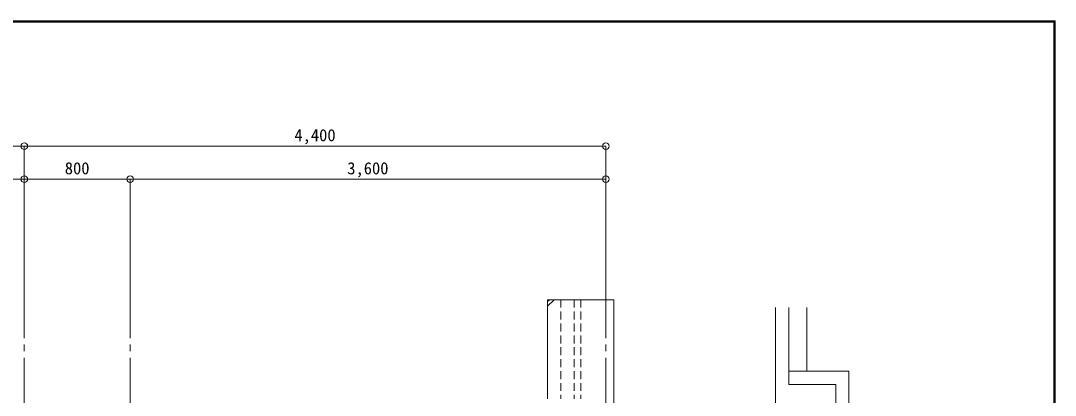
# Model space of a CAD drawing. Units: millimetres at full size, sheet at 1:50; details may follow other scales. Extents: x -9674 to 9699, y -6794 to 6791.
# Drawn here: x 1870 to 9699, y 3960 to 6791 of the extents above; entities that cross this region are included whole.
import ezdxf
from ezdxf.enums import TextEntityAlignment as Align

# ---------------------------------------------------------------- set-up
doc = ezdxf.new("R2010")
doc.units = ezdxf.units.MM
doc.header["$LTSCALE"] = 50
doc.header["$PDMODE"] = 32
doc.header["$PDSIZE"] = 50
doc.linetypes.add('CHAIN2', pattern=[12, 9, -1, 1, -1])
doc.linetypes.add('DASHED1', pattern=[1.8, 1.2, -0.6])
for name, color, linetype, lineweight in [('0-0_図面枠', 7, 'Continuous', 9), ('1-0_芯', 134, 'CHAIN2', 9), ('1-1_躯体', 134, 'Continuous', 9), ('1-6_ﾊﾞﾙｺﾆｰ・階段', 134, 'Continuous', 9), ('1-8_ハッチ', 134, 'Continuous', 9), ('1-B_寸法', 134, 'Continuous', 9)]:
    doc.layers.add(name, color=color, linetype=linetype, lineweight=lineweight)
doc.styles.add('ＭＳ ゴシック', font='')
doc.styles.get('ＭＳ ゴシック').set_extended_font_data('MS Gothic')

msp = doc.modelspace()

# ---------------------------------------------------------------- linework, layer by layer
at = {"layer": '0-0_図面枠'}
for p, q in [((9697.16, 6789.66), (-9672.16, 6789.66)), ((9695.4, 6787.9), (-9670.4, 6787.9)), ((-9668.64, 6786.14), (9693.64, 6786.14)), ((9691.87, 6784.38), (-9666.87, 6784.38)), ((9690.11, 6782.61), (-9665.11, 6782.61)), ((9688.35, 6780.85), (-9663.35, 6780.85)), ((9688.35, -6783.35), (9688.35, 6780.85)), ((9690.11, -6785.11), (9690.11, 6782.61)), ((9691.87, -6786.88), (9691.87, 6784.38)), ((9693.64, 6786.14), (9693.64, -6788.64)), ((9695.4, -6790.4), (9695.4, 6787.9)), ((9697.16, -6792.16), (9697.16, 6789.66))]:
    msp.add_line(p, q, dxfattribs=at)
msp.add_lwpolyline([(9698.92, -6793.93), (9698.92, 6791.43), (-9673.92, 6791.43)], dxfattribs=at)
at = {"layer": '1-0_芯'}
for p, q in [((1897.5, 4842.91), (1897.5, -3337.09)), ((2697.5, 4842.91), (2697.5, 1042.91)), ((6297.5, 4842.91), (6297.5, -3337.09))]:
    msp.add_line(p, q, dxfattribs=at)
at = {"layer": '1-1_躯体'}
for p, q in [((5857.5, 4682.91), (6357.5, 4682.91)), ((5857.5, 4682.91), (5857.5, 3932.91)), ((6357.5, 4682.91), (6357.5, 2962.89))]:
    msp.add_line(p, q, dxfattribs=at)
at = {"layer": '1-1_躯体', "linetype": 'DASHED1'}
for p, q in [((5957.5, 4682.91), (5957.5, 3932.91)), ((6057.5, 4682.91), (6057.5, 3932.91)), ((6107.5, 4682.91), (6107.5, 3932.91))]:
    msp.add_line(p, q, dxfattribs=at)
at = {"layer": '1-6_ﾊﾞﾙｺﾆｰ・階段'}
for p, q in [((7582.5, 4623.9), (7582.5, -445.08)), ((7682.5, 4042.91), (7682.5, 4623.9)), ((7817.5, 4142.91), (7817.5, 4623.9)), ((7682.5, 4142.91), (8137.5, 4142.91)), ((8137.5, 3542.91), (8137.5, 4142.91)), ((7682.5, 4042.91), (8037.5, 4042.91)), ((8037.5, 3642.91), (8037.5, 4042.91))]:
    msp.add_line(p, q, dxfattribs=at)
at = {"layer": '1-8_ハッチ'}
for p, q in [((5857.5, 4633.98), (5906.44, 4682.91)), ((5857.5, 4669.33), (5871.08, 4682.91))]:
    msp.add_line(p, q, dxfattribs=at)
at = {"layer": '1-B_寸法'}
for p, q in [((-2602.5, 5842.91), (1897.5, 5842.91)), ((1897.5, 5842.91), (1897.5, 4842.91)), ((1897.5, 5842.91), (6297.5, 5842.91)), ((6297.5, 5842.91), (6297.5, 4842.91)), ((997.5, 5592.91), (1897.5, 5592.91)), ((1897.5, 5592.91), (2697.5, 5592.91)), ((2697.5, 5592.91), (2697.5, 4842.91)), ((2697.5, 5592.91), (6297.5, 5592.91))]:
    msp.add_line(p, q, dxfattribs=at)
for p in [(1897.5, 5842.91), (6297.5, 5842.91), (1897.5, 5592.91), (2697.5, 5592.91), (6297.5, 5592.91)]:
    msp.add_point(p, dxfattribs=at)

# ---------------------------------------------------------------- texts
at = {"layer": '1-B_寸法', "style": 'ＭＳ ゴシック'}
for s, p in [('4,400', (3941.25, 5852.91)), ('800', (2203.75, 5602.91)), ('3,600', (4341.25, 5602.91))]:
    msp.add_text(s, height=91.64, dxfattribs=at).set_placement(p, align=Align.BOTTOM_LEFT)

doc.saveas('drawing.dxf')
